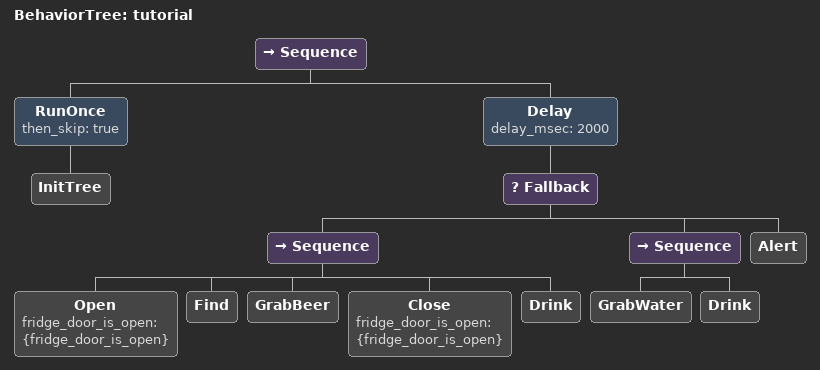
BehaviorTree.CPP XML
<?xml version="1.0" encoding="UTF-8"?>
<root BTCPP_format="4"
      main_tree_to_execute="tutorial">
  <BehaviorTree ID="tutorial">
    <Sequence>
      <RunOnce then_skip="true">
        <InitTree/>
      </RunOnce>
      <Delay delay_msec="2000">
        <Fallback>
          <Sequence>
            <Open fridge_door_is_open="{fridge_door_is_open}"/>
            <Find/>
            <GrabBeer/>
            <Close fridge_door_is_open="{fridge_door_is_open}"/>
            <Drink/>
          </Sequence>
          <Sequence>
            <GrabWater/>
            <Drink/>
          </Sequence>
          <Alert/>
        </Fallback>
      </Delay>
    </Sequence>
  </BehaviorTree>

</root>
